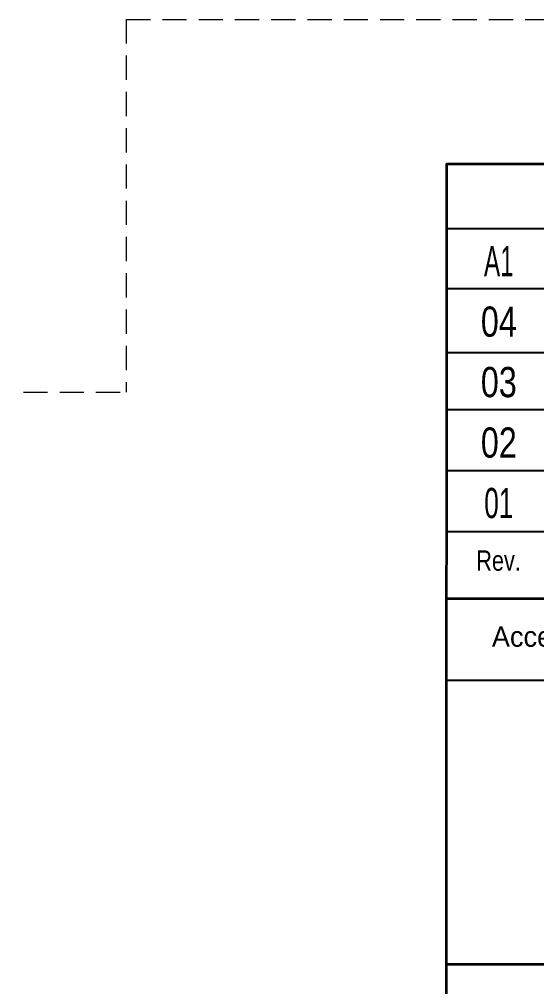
# Model space of a CAD drawing. Header units: millimetres. Extents: x 0 to 841, y 0 to 594.
# Drawn here: x 606.4 to 657.7, y 82 to 178 of the extents above; entities that cross this region are included whole.
import ezdxf
from ezdxf.enums import TextEntityAlignment as Align

# ---------------------------------------------------------------- set-up
doc = ezdxf.new("R2010")
doc.units = ezdxf.units.MM
doc.header["$LTSCALE"] = 0.8
doc.linetypes.add('MEDIUM_DASHED', pattern=[4.5, 3, -1.5])
doc.layers.add('1', color=7, linetype='Continuous', lineweight=13)
doc.layers.add('46', color=7, linetype='MEDIUM_DASHED', lineweight=13)
doc.layers.add('2', color=7, linetype='Continuous')

msp = doc.modelspace()

# ---------------------------------------------------------------- linework, layer by layer
at = {"layer": '1', "lineweight": 25}
for p, q in [((648.7402, 157.2441), (829.0551, 157.2441)), ((648.8252, 151.274), (829.2693, 151.274)), ((648.8268, 144.9488), (829.2677, 144.852)), ((648.8276, 139.2898), (829.2701, 139.285)), ((648.8173, 133.2315), (829.2748, 133.2315)), ((648.8126, 127.1669), (829.263, 127.1669)), ((648.7228, 112.4181), (829.2756, 112.4181))]:
    msp.add_line(p, q, dxfattribs=at)
at = {"layer": '1', "lineweight": 35}
msp.add_line((829.2567, 120.4906), (648.8079, 120.4748), dxfattribs=at)
msp.add_lwpolyline([(648.7795, 84.0008), (648.8378, 163.6693), (829.263, 163.6693)], dxfattribs=at)
msp.add_lwpolyline([(648.8102, 84.2291), (829.2709, 84.2291), (829.2709, 10.4063), (648.8102, 10.4063)], close=True, dxfattribs=at)
at = {"layer": '46'}
for p, q in [((617, 178), (617, 141)), ((617, 178), (729, 178)), ((200, 141), (617, 141))]:
    msp.add_line(p, q, dxfattribs=at)

# ---------------------------------------------------------------- texts
at = {"layer": '1', "width": 0.8}
msp.add_text('Rev.', height=2.013, dxfattribs=at).set_placement((651.7496, 123.2803))
at = {"layer": '1'}
msp.add_text('Acceptance Code:  1      1B      2A      2      3      4  ', height=2.013, dxfattribs=at).set_placement((653.2976, 115.7339))
at = {"layer": '2'}
for s, width, p in [('A1', 0.6, (653.9902, 152.5)), ('04', 0.8, (653.9902, 146.5)), ('03', 0.8, (653.9902, 140.5)), ('02', 0.8, (653.9902, 134.5)), ('01', 0.65, (653.9902, 128.5))]:
    msp.add_text(s, height=3, dxfattribs=dict(at, width=width)).set_placement(p, align=Align.CENTER)

doc.saveas('drawing.dxf')
